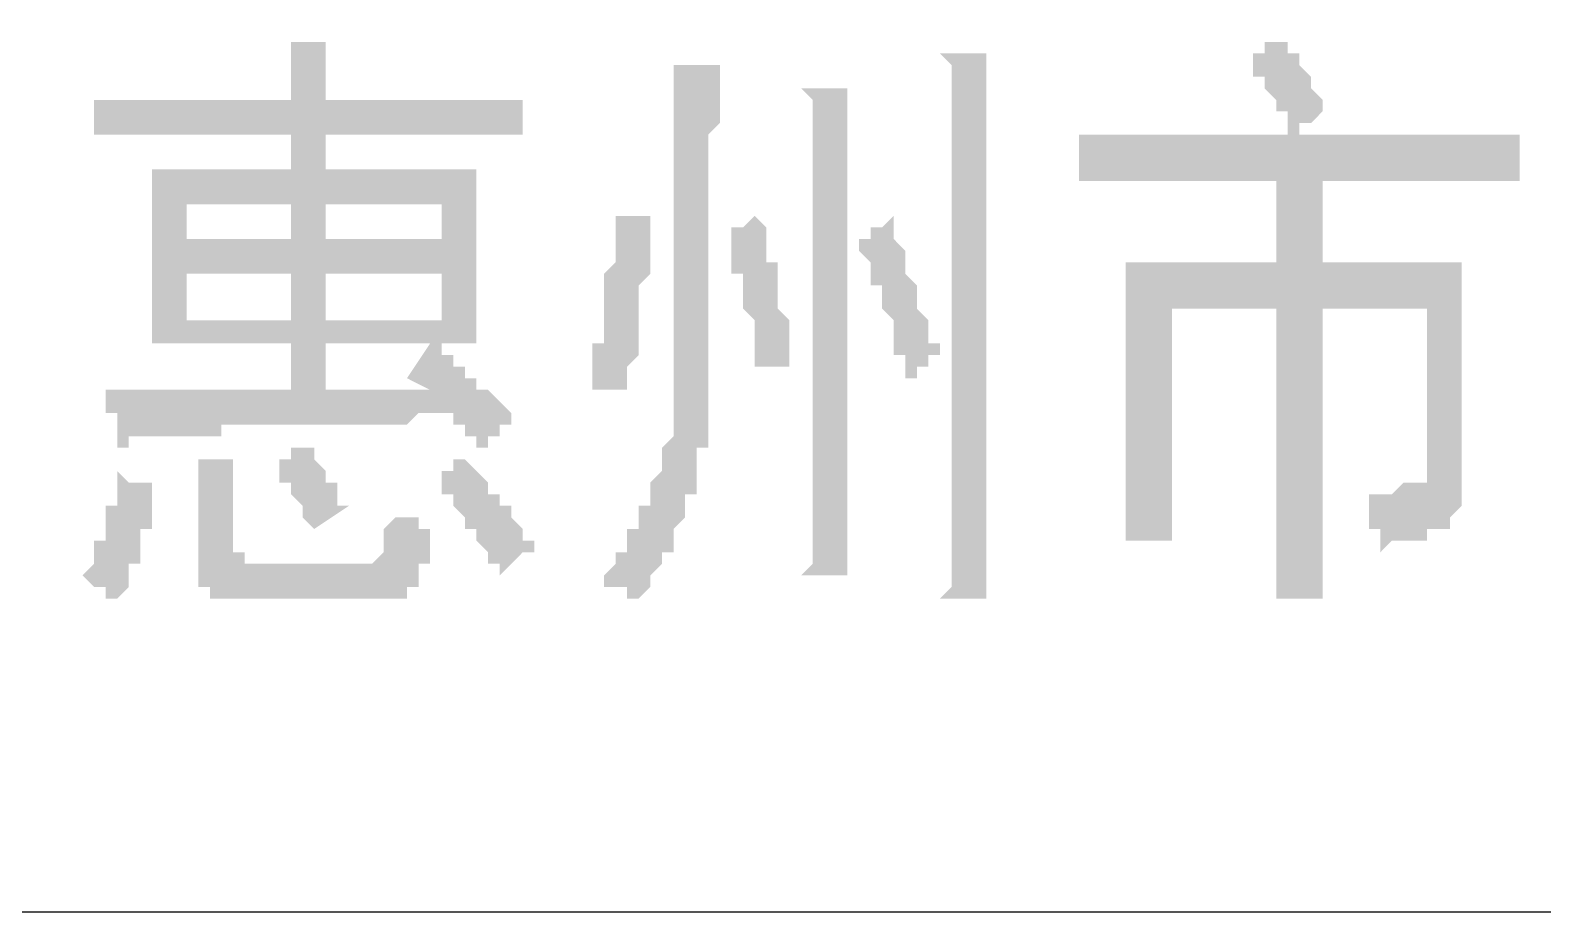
# Model space of a CAD drawing. Header units: inches. Extents: x 11 to 286, y 6 to 196.
# Drawn here: x 254.92 to 260.45, y 163.76 to 166.98 of the extents above; entities that cross this region are included whole.
import ezdxf

# ---------------------------------------------------------------- set-up
doc = ezdxf.new("R2010")
doc.units = ezdxf.units.IN
doc.header["$MEASUREMENT"] = 0
doc.layers.add('PDF_几何图形', color=7, linetype='Continuous')
doc.layers.add('PDF_实体填充', color=7, linetype='Continuous', true_color=0xffffff)

msp = doc.modelspace()

# ---------------------------------------------------------------- hatches: boundary and pattern name
at = {"layer": 'PDF_实体填充', "transparency": 33554559}
h = msp.add_hatch(color=7, dxfattribs=at)
h.paths.add_polyline_path([(259.9831, 166.5958), (260.0254, 166.5958), (260.0254, 166.5958), (260.0254, 166.5958), (260.0678, 166.5958), (260.0678, 166.5958), (260.1101, 166.5958), (260.1101, 166.5958), (260.1101, 166.5958), (260.1524, 166.5958), (260.1524, 166.5958), (260.1948, 166.5958), (260.1948, 166.5958), (260.2371, 166.5958), (260.2371, 166.5958), (260.2794, 166.5958), (260.2794, 166.5958), (260.2794, 166.5958), (260.3218, 166.5958), (260.3218, 166.5958), (260.3641, 166.5958), (260.3641, 166.5958), (260.3641, 166.4264), (260.3218, 166.4264), (260.3218, 166.4264), (260.3218, 166.4264), (260.2794, 166.4264), (260.2794, 166.4264), (260.2371, 166.4264), (260.2371, 166.4264), (260.1948, 166.4264), (260.1948, 166.4264), (260.1524, 166.4264), (260.1524, 166.4264), (260.1524, 166.4264), (260.1101, 166.4264), (260.1101, 166.4264), (260.0678, 166.4264), (260.0678, 166.4264), (260.0254, 166.4264), (260.0254, 166.4264), (260.0254, 166.4264), (259.9831, 166.4264), (259.9831, 166.4264), (259.6444, 166.4264), (259.6444, 166.1301), (260.1524, 166.1301), (260.1524, 166.0878), (260.1524, 166.0878), (260.1524, 166.0454), (260.1524, 166.0454), (260.1524, 166.0031), (260.1524, 166.0031), (260.1524, 165.9608), (260.1524, 165.9608), (260.1524, 165.9184), (260.1524, 165.9184), (260.1524, 165.8761), (260.1524, 165.8338), (260.1524, 165.8338), (260.1524, 165.7914), (260.1524, 165.7914), (260.1524, 165.3681), (260.1524, 165.3258), (260.1524, 165.3258), (260.1524, 165.2834), (260.1524, 165.2834), (260.1524, 165.2411), (260.1524, 165.2411), (260.1101, 165.1988), (260.1101, 165.1988), (260.1101, 165.1988), (260.1101, 165.1564), (260.0678, 165.1564), (260.0678, 165.1564), (260.0678, 165.1564), (260.0254, 165.1564), (260.0254, 165.1141), (260.0254, 165.1141), (259.9831, 165.1141), (259.9831, 165.1141), (259.9408, 165.1141), (259.9408, 165.1141), (259.9408, 165.1141), (259.8984, 165.1141), (259.8984, 165.1141), (259.8561, 165.0718), (259.8561, 165.0718), (259.8561, 165.1141), (259.8561, 165.1141), (259.8561, 165.1564), (259.8138, 165.1564), (259.8138, 165.1988), (259.8138, 165.1988), (259.8138, 165.2411), (259.8138, 165.2411), (259.8138, 165.2834), (259.7714, 165.2834), (259.7714, 165.2834), (259.8138, 165.2834), (259.8561, 165.2834), (259.8561, 165.2834), (259.8984, 165.2834), (259.8984, 165.2834), (259.9408, 165.3258), (259.9408, 165.3258), (259.9408, 165.3258), (259.9831, 165.3258), (259.9831, 165.3258), (259.9831, 165.3258), (259.9831, 165.3258), (259.9831, 165.3258), (260.0254, 165.3258), (260.0254, 165.3681), (260.0254, 165.4104), (260.0254, 165.4104), (260.0254, 165.9608), (259.6444, 165.9608), (259.6444, 165.2834), (259.6444, 165.2411), (259.6444, 165.1988), (259.6444, 165.1988), (259.6444, 165.1564), (259.6444, 165.1564), (259.6444, 165.1141), (259.6444, 165.1141), (259.6444, 165.0718), (259.6444, 165.0294), (259.6444, 165.0294), (259.6444, 164.9871), (259.6444, 164.9871), (259.6444, 164.9448), (259.6444, 164.9448), (259.6444, 164.9024), (259.6444, 164.9024), (259.6444, 164.9024), (259.4751, 164.9024), (259.4751, 164.9024), (259.4751, 164.9448), (259.4751, 164.9448), (259.4751, 164.9871), (259.4751, 164.9871), (259.4751, 165.0294), (259.4751, 165.0294), (259.4751, 165.0718), (259.4751, 165.0718), (259.4751, 165.1141), (259.4751, 165.1141), (259.4751, 165.1564), (259.4751, 165.1564), (259.4751, 165.1988), (259.4751, 165.2411), (259.4751, 165.2411), (259.4751, 165.2834), (259.4751, 165.9608), (259.0941, 165.9608), (259.0941, 165.1141), (258.9248, 165.1141), (258.9248, 165.1141), (258.9248, 165.1564), (258.9248, 165.1564), (258.9248, 165.1988), (258.9248, 165.1988), (258.9248, 165.2411), (258.9248, 165.2411), (258.9248, 165.2834), (258.9248, 165.2834), (258.9248, 165.3258), (258.9248, 165.3258), (258.9248, 165.3681), (258.9248, 165.3681), (258.9248, 165.4104), (258.9248, 165.4528), (258.9248, 165.7491), (258.9248, 165.7914), (258.9248, 165.7914), (258.9248, 165.8338), (258.9248, 165.8761), (258.9248, 165.8761), (258.9248, 165.9184), (258.9248, 165.9184), (258.9248, 165.9608), (258.9248, 165.9608), (258.9248, 166.0031), (258.9248, 166.0031), (258.9248, 166.0454), (258.9248, 166.0454), (258.9248, 166.0878), (258.9248, 166.0878), (258.9248, 166.1301), (259.4751, 166.1301), (259.4751, 166.4264), (259.0941, 166.4264), (259.0941, 166.4264), (259.0518, 166.4264), (259.0518, 166.4264), (259.0518, 166.4264), (259.0094, 166.4264), (259.0094, 166.4264), (258.9671, 166.4264), (258.9671, 166.4264), (258.9248, 166.4264), (258.9248, 166.4264), (258.9248, 166.4264), (258.8824, 166.4264), (258.8824, 166.4264), (258.8401, 166.4264), (258.8401, 166.4264), (258.7978, 166.4264), (258.7978, 166.4264), (258.7978, 166.4264), (258.7554, 166.4264), (258.7554, 166.4264), (258.7554, 166.4264), (258.7554, 166.5958), (258.7554, 166.5958), (258.7978, 166.5958), (258.7978, 166.5958), (258.7978, 166.5958), (258.8401, 166.5958), (258.8401, 166.5958), (258.8824, 166.5958), (258.8824, 166.5958), (258.9248, 166.5958), (258.9248, 166.5958), (258.9248, 166.5958), (258.9671, 166.5958), (258.9671, 166.5958), (259.0094, 166.5958), (259.0094, 166.5958), (259.0518, 166.5958), (259.0518, 166.5958), (259.0518, 166.5958), (259.0941, 166.5958), (259.0941, 166.5958), (259.0941, 166.5958), (259.9831, 166.5958)], flags=0)
h.paths.add_polyline_path([(259.4751, 166.9768), (259.4751, 166.9344), (259.5174, 166.9344), (259.5174, 166.9344), (259.5174, 166.8921), (259.5174, 166.8921), (259.5598, 166.8921), (259.5598, 166.8498), (259.5598, 166.8498), (259.6021, 166.8074), (259.6021, 166.8074), (259.6021, 166.7651), (259.6021, 166.7651), (259.6444, 166.7228), (259.6444, 166.7228), (259.6444, 166.6804), (259.6444, 166.6804), (259.6444, 166.6804), (259.6021, 166.6381), (259.6021, 166.6381), (259.6021, 166.6381), (259.5598, 166.6381), (259.5598, 166.5958), (259.5598, 166.5958), (259.5174, 166.5958), (259.5174, 166.5958), (259.5174, 166.5958), (259.5174, 166.6381), (259.5174, 166.6381), (259.5174, 166.6804), (259.4751, 166.6804), (259.4751, 166.7228), (259.4751, 166.7228), (259.4751, 166.7228), (259.4328, 166.7651), (259.4328, 166.7651), (259.4328, 166.8074), (259.3904, 166.8074), (259.3904, 166.8074), (259.3904, 166.8498), (259.3904, 166.8498), (259.3904, 166.8498), (259.3904, 166.8921), (259.3904, 166.8921), (259.4328, 166.8921), (259.4328, 166.9344), (259.4328, 166.9344), (259.4751, 166.9344), (259.4751, 166.9768), (259.4751, 166.9768), (259.4751, 166.9768), (259.4751, 166.9768)], flags=0)
h = msp.add_hatch(color=7, dxfattribs=at)
h.paths.add_polyline_path([(256.0038, 166.9344), (256.0038, 166.8921), (256.0038, 166.8921), (256.0038, 166.8498), (256.0038, 166.8074), (256.0038, 166.8074), (256.0038, 166.7651), (256.0038, 166.7651), (256.0038, 166.7228), (256.0038, 166.7228), (256.5118, 166.7228), (256.5118, 166.7228), (256.5118, 166.7228), (256.5541, 166.7228), (256.5541, 166.7228), (256.5541, 166.7228), (256.5964, 166.7228), (256.5964, 166.7228), (256.6388, 166.7228), (256.6388, 166.7228), (256.6811, 166.7228), (256.6811, 166.7228), (256.7234, 166.7228), (256.7234, 166.5958), (256.6811, 166.5958), (256.6811, 166.5958), (256.6388, 166.5958), (256.6388, 166.5958), (256.5964, 166.5958), (256.5964, 166.5958), (256.5964, 166.5958), (256.5541, 166.5958), (256.5541, 166.5958), (256.5118, 166.5958), (256.5118, 166.5958), (256.5118, 166.5958), (256.0038, 166.5958), (256.0038, 166.4688), (256.5541, 166.4688), (256.5541, 166.4264), (256.5541, 166.4264), (256.5541, 166.3841), (256.5541, 166.3841), (256.5541, 166.3418), (256.5541, 166.3418), (256.5541, 166.2994), (256.5541, 166.2994), (256.5541, 166.2571), (256.5541, 166.2571), (256.5541, 166.2148), (256.5541, 166.1724), (256.5541, 166.1724), (256.5541, 166.1301), (256.5541, 166.1301), (256.5541, 166.0878), (256.5541, 166.0878), (256.5541, 166.0454), (256.5541, 166.0454), (256.5541, 166.0031), (256.5541, 166.0031), (256.5541, 165.9608), (256.5541, 165.9184), (256.5541, 165.9184), (256.5541, 165.8761), (256.5541, 165.8761), (256.5541, 165.8338), (256.5541, 165.8338), (256.5541, 165.8338), (256.4271, 165.8338), (256.4271, 165.7914), (256.4271, 165.7914), (256.4694, 165.7914), (256.4694, 165.7914), (256.4694, 165.7914), (256.4694, 165.7491), (256.4694, 165.7491), (256.5118, 165.7491), (256.5118, 165.7491), (256.5118, 165.7068), (256.5541, 165.7068), (256.5541, 165.6644), (256.5964, 165.6644), (256.5964, 165.6644), (256.6388, 165.6221), (256.6388, 165.6221), (256.6811, 165.5798), (256.6811, 165.5798), (256.6811, 165.5374), (256.6811, 165.5374), (256.6811, 165.5374), (256.6388, 165.5374), (256.6388, 165.4951), (256.6388, 165.4951), (256.5964, 165.4951), (256.5964, 165.4528), (256.5964, 165.4528), (256.5964, 165.4528), (256.5541, 165.4528), (256.5541, 165.4528), (256.5541, 165.4951), (256.5118, 165.4951), (256.5118, 165.4951), (256.5118, 165.5374), (256.4694, 165.5374), (256.4694, 165.5798), (256.4694, 165.5798), (256.4694, 165.5798), (256.4271, 165.5798), (256.4271, 165.5798), (256.4271, 165.5798), (256.3848, 165.5798), (256.3848, 165.5798), (256.3848, 165.5798), (256.3424, 165.5798), (256.3424, 165.5798), (256.3424, 165.5798), (256.3001, 165.5374), (256.3001, 165.5374), (256.2578, 165.5374), (256.2578, 165.5374), (256.2578, 165.5374), (256.2154, 165.5374), (256.2154, 165.5374), (256.1731, 165.5374), (256.1731, 165.5374), (256.1308, 165.5374), (256.1308, 165.5374), (256.0884, 165.5374), (256.0884, 165.5374), (256.0461, 165.5374), (256.0038, 165.5374), (256.0038, 165.5374), (255.9614, 165.5374), (255.9614, 165.5374), (255.9614, 165.5374), (255.9191, 165.5374), (255.9191, 165.5374), (255.8768, 165.5374), (255.8768, 165.5374), (255.8768, 165.5374), (255.8344, 165.5374), (255.8344, 165.5374), (255.7921, 165.5374), (255.7921, 165.5374), (255.7498, 165.5374), (255.7498, 165.5374), (255.7498, 165.5374), (255.7074, 165.5374), (255.7074, 165.5374), (255.6651, 165.5374), (255.6651, 165.5374), (255.6228, 165.5374), (255.6228, 165.4951), (255.6228, 165.4951), (255.5804, 165.4951), (255.5804, 165.4951), (255.5381, 165.4951), (255.5381, 165.4951), (255.4958, 165.4951), (255.4958, 165.4951), (255.4958, 165.4951), (255.4534, 165.4951), (255.4534, 165.4951), (255.4111, 165.4951), (255.4111, 165.4951), (255.3688, 165.4951), (255.3688, 165.4951), (255.3688, 165.4951), (255.3264, 165.4951), (255.3264, 165.4951), (255.2841, 165.4951), (255.2841, 165.4528), (255.2418, 165.4528), (255.2418, 165.4528), (255.2418, 165.4951), (255.2418, 165.4951), (255.2418, 165.5374), (255.2418, 165.5374), (255.2418, 165.5798), (255.1994, 165.5798), (255.1994, 165.6221), (255.1994, 165.6644), (255.1994, 165.6644), (255.2418, 165.6644), (255.2418, 165.6644), (255.2841, 165.6644), (255.2841, 165.6644), (255.2841, 165.6644), (255.3264, 165.6644), (255.3264, 165.6644), (255.3688, 165.6644), (255.3688, 165.6644), (255.4111, 165.6644), (255.4111, 165.6644), (255.4111, 165.6644), (255.4534, 165.6644), (255.4534, 165.6644), (255.4958, 165.6644), (255.4958, 165.6644), (255.5381, 165.6644), (255.5381, 165.6644), (255.5381, 165.6644), (255.5804, 165.6644), (255.5804, 165.6644), (255.5804, 165.6644), (255.6228, 165.6644), (255.6228, 165.6644), (255.6651, 165.6644), (255.6651, 165.6644), (255.6651, 165.6644), (255.7074, 165.6644), (255.7074, 165.6644), (255.7498, 165.6644), (255.7498, 165.6644), (255.7921, 165.6644), (255.7921, 165.6644), (255.8344, 165.6644), (255.8344, 165.6644), (255.8344, 165.6644), (255.8768, 165.6644), (255.8768, 165.8338), (255.3688, 165.8338), (255.3688, 165.8338), (255.3688, 165.8761), (255.3688, 165.9184), (255.3688, 165.9184), (255.3688, 165.9608), (255.3688, 166.0031), (255.3688, 166.0031), (255.3688, 166.0454), (255.3688, 166.0454), (255.3688, 166.0878), (255.3688, 166.0878), (255.3688, 166.0878), (255.3688, 166.1301), (255.3688, 166.1301), (255.3688, 166.1301), (255.3688, 166.1724), (255.3688, 166.1724), (255.3688, 166.2148), (255.3688, 166.2148), (255.3688, 166.2571), (255.3688, 166.2571), (255.3688, 166.2994), (255.3688, 166.2994), (255.3688, 166.3418), (255.3688, 166.3418), (255.3688, 166.3841), (255.3688, 166.4264), (255.3688, 166.4264), (255.3688, 166.4688), (255.8768, 166.4688), (255.8768, 166.5958), (255.4534, 166.5958), (255.4534, 166.5958), (255.4111, 166.5958), (255.4111, 166.5958), (255.3688, 166.5958), (255.3688, 166.5958), (255.3264, 166.5958), (255.3264, 166.5958), (255.3264, 166.5958), (255.2841, 166.5958), (255.2841, 166.5958), (255.2418, 166.5958), (255.2418, 166.5958), (255.1994, 166.5958), (255.1994, 166.5958), (255.1994, 166.5958), (255.1571, 166.5958), (255.1571, 166.7228), (255.1994, 166.7228), (255.1994, 166.7228), (255.1994, 166.7228), (255.2418, 166.7228), (255.2418, 166.7228), (255.2841, 166.7228), (255.2841, 166.7228), (255.3264, 166.7228), (255.3264, 166.7228), (255.3264, 166.7228), (255.3688, 166.7228), (255.3688, 166.7228), (255.4111, 166.7228), (255.4111, 166.7228), (255.4534, 166.7228), (255.4534, 166.7228), (255.8768, 166.7228), (255.8768, 166.7651), (255.8768, 166.7651), (255.8768, 166.7651), (255.8768, 166.8074), (255.8768, 166.8498), (255.8768, 166.8498), (255.8768, 166.8921), (255.8768, 166.8921), (255.8768, 166.9344), (256.0038, 166.9344), (256.0038, 166.9344)], flags=0)
h.paths.add_polyline_path([(255.6651, 165.4104), (255.6651, 165.3681), (255.6651, 165.3258), (255.6651, 165.3258), (255.6651, 165.2834), (255.6651, 165.2834), (255.6651, 165.2411), (255.6651, 165.2411), (255.6651, 165.2411), (255.6651, 165.1988), (255.6651, 165.1988), (255.6651, 165.1564), (255.6651, 165.1564), (255.6651, 165.1141), (255.6651, 165.1141), (255.6651, 165.0718), (255.6651, 165.0718), (255.7074, 165.0718), (255.7074, 165.0294), (255.7074, 165.0294), (255.7498, 165.0294), (255.7498, 165.0294), (255.7921, 165.0294), (256.1308, 165.0294), (256.1308, 165.0294), (256.1731, 165.0294), (256.1731, 165.0294), (256.1731, 165.0294), (256.2154, 165.0718), (256.2154, 165.0718), (256.2154, 165.0718), (256.2154, 165.1141), (256.2154, 165.1141), (256.2154, 165.1564), (256.2154, 165.1564), (256.2578, 165.1988), (256.2578, 165.1988), (256.2578, 165.2411), (256.2578, 165.2411), (256.2578, 165.1988), (256.3001, 165.1988), (256.3001, 165.1988), (256.3424, 165.1988), (256.3424, 165.1564), (256.3424, 165.1564), (256.3848, 165.1564), (256.3848, 165.1564), (256.3848, 165.1141), (256.3848, 165.0718), (256.3848, 165.0718), (256.3848, 165.0294), (256.3424, 165.0294), (256.3424, 164.9871), (256.3424, 164.9871), (256.3424, 164.9448), (256.3424, 164.9448), (256.3424, 164.9448), (256.3001, 164.9448), (256.3001, 164.9448), (256.3001, 164.9024), (256.2578, 164.9024), (256.2578, 164.9024), (256.2154, 164.9024), (256.2154, 164.9024), (255.6651, 164.9024), (255.6651, 164.9024), (255.6228, 164.9024), (255.6228, 164.9024), (255.5804, 164.9024), (255.5804, 164.9448), (255.5804, 164.9448), (255.5381, 164.9448), (255.5381, 164.9448), (255.5381, 164.9871), (255.5381, 164.9871), (255.5381, 164.9871), (255.5381, 165.0294), (255.5381, 165.0294), (255.5381, 165.0718), (255.5381, 165.0718), (255.5381, 165.1141), (255.5381, 165.1564), (255.5381, 165.1564), (255.5381, 165.1564), (255.5381, 165.1988), (255.5381, 165.1988), (255.5381, 165.2411), (255.5381, 165.2834), (255.5381, 165.2834), (255.5381, 165.3258), (255.5381, 165.3258), (255.5381, 165.3681), (255.5381, 165.3681), (255.5381, 165.4104), (255.6651, 165.4104), (255.6651, 165.4104)], flags=0)
h.paths.add_polyline_path([(256.5118, 165.4528), (256.5118, 165.4104), (256.5541, 165.3681), (256.5541, 165.3681), (256.5964, 165.3258), (256.5964, 165.3258), (256.5964, 165.2834), (256.6388, 165.2834), (256.6388, 165.2411), (256.6388, 165.2411), (256.6811, 165.2411), (256.6811, 165.1988), (256.6811, 165.1988), (256.7234, 165.1564), (256.7234, 165.1564), (256.7234, 165.1564), (256.7234, 165.1564), (256.7234, 165.1141), (256.7658, 165.1141), (256.7658, 165.1141), (256.7658, 165.1141), (256.7658, 165.0718), (256.7658, 165.0718), (256.7234, 165.0718), (256.7234, 165.0718), (256.6811, 165.0294), (256.6811, 165.0294), (256.6811, 165.0294), (256.6388, 164.9871), (256.6388, 164.9871), (256.6388, 164.9871), (256.6388, 164.9871), (256.6388, 165.0294), (256.5964, 165.0294), (256.5964, 165.0294), (256.5964, 165.0718), (256.5964, 165.0718), (256.5964, 165.0718), (256.5541, 165.1141), (256.5541, 165.1141), (256.5541, 165.1564), (256.5541, 165.1564), (256.5118, 165.1564), (256.5118, 165.1988), (256.5118, 165.1988), (256.4694, 165.2411), (256.4694, 165.2411), (256.4694, 165.2834), (256.4271, 165.2834), (256.4271, 165.3258), (256.3848, 165.3258), (256.4271, 165.3258), (256.4271, 165.3681), (256.4271, 165.3681), (256.4694, 165.3681), (256.4694, 165.4104), (256.4694, 165.4104), (256.5118, 165.4104), (256.5118, 165.4528), (256.5118, 165.4528)], flags=0)
h.paths.add_polyline_path([(255.4111, 165.2834), (255.3688, 165.2834), (255.3688, 165.2411), (255.3688, 165.1988), (255.3688, 165.1988), (255.3688, 165.1564), (255.3264, 165.1564), (255.3264, 165.1141), (255.3264, 165.1141), (255.3264, 165.0718), (255.3264, 165.0718), (255.3264, 165.0294), (255.2841, 165.0294), (255.2841, 164.9871), (255.2841, 164.9871), (255.2841, 164.9448), (255.2841, 164.9448), (255.2841, 164.9448), (255.2418, 164.9024), (255.2418, 164.9024), (255.2418, 164.9024), (255.2418, 164.9024), (255.1994, 164.9024), (255.1994, 164.9448), (255.1994, 164.9448), (255.1571, 164.9448), (255.1571, 164.9448), (255.1148, 164.9871), (255.1148, 164.9871), (255.1148, 164.9871), (255.1148, 164.9871), (255.1148, 164.9871), (255.1571, 165.0294), (255.1571, 165.0294), (255.1571, 165.0294), (255.1571, 165.0718), (255.1571, 165.0718), (255.1571, 165.1141), (255.1994, 165.1141), (255.1994, 165.1141), (255.1994, 165.1564), (255.1994, 165.1988), (255.1994, 165.1988), (255.1994, 165.2411), (255.2418, 165.2411), (255.2418, 165.2834), (255.2418, 165.3258), (255.2418, 165.3258), (255.2418, 165.3681), (255.2841, 165.3258), (255.2841, 165.3258), (255.3264, 165.3258), (255.3264, 165.3258), (255.3264, 165.3258), (255.3688, 165.3258), (255.3688, 165.2834), (255.4111, 165.2834), (255.4111, 165.2834)], flags=0)
h.paths.add_polyline_path([(256.4271, 165.9184), (256.4271, 166.0878), (256.0038, 166.0878), (256.0038, 165.9184), (256.4271, 165.9184)], flags=0)
h.paths.add_polyline_path([(256.4271, 166.2148), (256.4271, 166.3418), (256.0038, 166.3418), (256.0038, 166.2148), (256.4271, 166.2148)], flags=0)
h.paths.add_polyline_path([(255.8768, 165.9184), (255.8768, 166.0878), (255.4958, 166.0878), (255.4958, 165.9184), (255.8768, 165.9184)], flags=0)
h.paths.add_polyline_path([(256.0038, 165.6644), (256.0038, 165.6644), (256.0461, 165.6644), (256.0461, 165.6644), (256.0461, 165.6644), (256.0884, 165.6644), (256.0884, 165.6644), (256.0884, 165.6644), (256.1308, 165.6644), (256.1308, 165.6644), (256.1731, 165.6644), (256.1731, 165.6644), (256.2154, 165.6644), (256.2154, 165.6644), (256.2154, 165.6644), (256.2578, 165.6644), (256.2578, 165.6644), (256.3001, 165.6644), (256.3001, 165.6644), (256.3424, 165.6644), (256.3424, 165.6644), (256.3848, 165.6644), (256.3001, 165.7068), (256.3848, 165.8338), (256.0038, 165.8338), (256.0038, 165.6644), (256.0038, 165.6644)], flags=0)
h.paths.add_polyline_path([(255.8768, 166.2148), (255.8768, 166.3418), (255.4958, 166.3418), (255.4958, 166.2148), (255.8768, 166.2148)], flags=0)
h.paths.add_polyline_path([(255.9191, 165.4528), (255.9614, 165.4528), (255.9614, 165.4104), (255.9614, 165.4104), (256.0038, 165.3681), (256.0038, 165.3681), (256.0038, 165.3258), (256.0038, 165.3258), (256.0461, 165.3258), (256.0461, 165.2834), (256.0461, 165.2834), (256.0461, 165.2411), (256.0884, 165.2411), (256.0884, 165.2411), (256.0884, 165.2411), (255.9614, 165.1564), (255.9614, 165.1564), (255.9614, 165.1564), (255.9191, 165.1988), (255.9191, 165.1988), (255.9191, 165.1988), (255.9191, 165.2411), (255.9191, 165.2411), (255.8768, 165.2834), (255.8768, 165.2834), (255.8768, 165.3258), (255.8344, 165.3258), (255.8344, 165.3681), (255.8344, 165.3681), (255.8344, 165.4104), (255.8344, 165.4104), (255.8768, 165.4104), (255.8768, 165.4528), (255.9191, 165.4528), (255.9191, 165.4528), (255.9191, 165.4528), (255.9191, 165.4528), (255.9191, 165.4528), (255.9191, 165.4528)], flags=0)
h = msp.add_hatch(color=7, dxfattribs=at)
h.paths.add_polyline_path([(258.4168, 165.1988), (258.4168, 165.1988), (258.4168, 165.1564), (258.4168, 165.1564), (258.4168, 165.1141), (258.4168, 165.1141), (258.4168, 165.1141), (258.4168, 165.0718), (258.4168, 165.0294), (258.4168, 165.0294), (258.4168, 164.9871), (258.4168, 164.9448), (258.4168, 164.9448), (258.4168, 164.9024), (258.2474, 164.9024), (258.2898, 164.9448), (258.2898, 164.9871), (258.2898, 164.9871), (258.2898, 165.0294), (258.2898, 165.0294), (258.2898, 165.0718), (258.2898, 165.0718), (258.2898, 165.1141), (258.2898, 165.1141), (258.2898, 165.1564), (258.2898, 165.1564), (258.2898, 165.1988), (258.2898, 165.1988), (258.2898, 166.5534), (258.2898, 166.5958), (258.2898, 166.5958), (258.2898, 166.6381), (258.2898, 166.6381), (258.2898, 166.6804), (258.2898, 166.6804), (258.2898, 166.7228), (258.2898, 166.7228), (258.2898, 166.7651), (258.2898, 166.7651), (258.2898, 166.8074), (258.2898, 166.8498), (258.2898, 166.8498), (258.2474, 166.8921), (258.4168, 166.8921), (258.4168, 166.8498), (258.4168, 166.8074), (258.4168, 166.7651), (258.4168, 166.7651), (258.4168, 166.7228), (258.4168, 166.6804), (258.4168, 166.6804), (258.4168, 166.6381), (258.4168, 166.6381), (258.4168, 166.6381), (258.4168, 166.5958), (258.4168, 166.5958), (258.4168, 166.5534), (258.4168, 166.5534), (258.4168, 165.1988)], flags=0)
h.paths.add_polyline_path([(257.4431, 166.8498), (257.4431, 166.8498), (257.4431, 166.8074), (257.4431, 166.8074), (257.4431, 166.7651), (257.4431, 166.7228), (257.4431, 166.7228), (257.4431, 166.6804), (257.4431, 166.6804), (257.4431, 166.6381), (257.4431, 166.6381), (257.4008, 166.5958), (257.4008, 166.5958), (257.4008, 166.5534), (257.4008, 166.5534), (257.4008, 166.5111), (257.4008, 166.5111), (257.4008, 165.8761), (257.4008, 165.8761), (257.4008, 165.8338), (257.4008, 165.8338), (257.4008, 165.7914), (257.4008, 165.7914), (257.4008, 165.7491), (257.4008, 165.7068), (257.4008, 165.7068), (257.4008, 165.6644), (257.4008, 165.6644), (257.4008, 165.6221), (257.4008, 165.6221), (257.4008, 165.5798), (257.4008, 165.5798), (257.4008, 165.5374), (257.4008, 165.5374), (257.4008, 165.4951), (257.4008, 165.4951), (257.4008, 165.4528), (257.3584, 165.4528), (257.3584, 165.4104), (257.3584, 165.4104), (257.3584, 165.3681), (257.3584, 165.3681), (257.3584, 165.3258), (257.3584, 165.3258), (257.3584, 165.2834), (257.3161, 165.2834), (257.3161, 165.2834), (257.3161, 165.2411), (257.3161, 165.2411), (257.3161, 165.1988), (257.3161, 165.1988), (257.2738, 165.1564), (257.2738, 165.1564), (257.2738, 165.1141), (257.2738, 165.1141), (257.2738, 165.0718), (257.2314, 165.0718), (257.2314, 165.0294), (257.2314, 165.0294), (257.2314, 165.0294), (257.1891, 164.9871), (257.1891, 164.9871), (257.1891, 164.9448), (257.1891, 164.9448), (257.1468, 164.9024), (257.1468, 164.9024), (257.1468, 164.9024), (257.1468, 164.9024), (257.1044, 164.9024), (257.1044, 164.9448), (257.0621, 164.9448), (257.0621, 164.9448), (257.0621, 164.9448), (257.0198, 164.9448), (257.0198, 164.9448), (257.0198, 164.9871), (257.0198, 164.9871), (257.0198, 164.9871), (257.0198, 164.9871), (257.0621, 165.0294), (257.0621, 165.0294), (257.0621, 165.0294), (257.0621, 165.0718), (257.1044, 165.0718), (257.1044, 165.1141), (257.1044, 165.1141), (257.1044, 165.1564), (257.1468, 165.1564), (257.1468, 165.1988), (257.1468, 165.1988), (257.1468, 165.2411), (257.1891, 165.2411), (257.1891, 165.2834), (257.1891, 165.2834), (257.1891, 165.2834), (257.1891, 165.3258), (257.1891, 165.3258), (257.2314, 165.3681), (257.2314, 165.3681), (257.2314, 165.4104), (257.2314, 165.4104), (257.2314, 165.4104), (257.2314, 165.4528), (257.2314, 165.4528), (257.2738, 165.4951), (257.2738, 165.4951), (257.2738, 165.5374), (257.2738, 165.5374), (257.2738, 165.5798), (257.2738, 165.5798), (257.2738, 165.6221), (257.2738, 165.6644), (257.2738, 165.6644), (257.2738, 165.7068), (257.2738, 165.7068), (257.2738, 165.7491), (257.2738, 165.7491), (257.2738, 165.7914), (257.2738, 165.8338), (257.2738, 165.8338), (257.2738, 165.8761), (257.2738, 166.5111), (257.2738, 166.5534), (257.2738, 166.5534), (257.2738, 166.5958), (257.2738, 166.5958), (257.2738, 166.6381), (257.2738, 166.6381), (257.2738, 166.6804), (257.2738, 166.7228), (257.2738, 166.7228), (257.2738, 166.7651), (257.2738, 166.7651), (257.2738, 166.8074), (257.2738, 166.8074), (257.2738, 166.8498), (257.2738, 166.8498), (257.4431, 166.8498), (257.4431, 166.8498)], flags=0)
h.paths.add_polyline_path([(257.9088, 166.7651), (257.9088, 166.7228), (257.9088, 166.7228), (257.9088, 166.6804), (257.9088, 166.6381), (257.9088, 166.6381), (257.9088, 166.5958), (257.9088, 166.5958), (257.9088, 166.5534), (257.9088, 166.5534), (257.9088, 166.5111), (257.9088, 166.5111), (257.9088, 166.4688), (257.9088, 166.4688), (257.9088, 165.3258), (257.9088, 165.2834), (257.9088, 165.2834), (257.9088, 165.2411), (257.9088, 165.2411), (257.9088, 165.1988), (257.9088, 165.1988), (257.9088, 165.1564), (257.9088, 165.1564), (257.9088, 165.1141), (257.9088, 165.1141), (257.9088, 165.0718), (257.9088, 165.0294), (257.9088, 165.0294), (257.9088, 164.9871), (257.9088, 164.9871), (257.7394, 164.9871), (257.7818, 165.0294), (257.7818, 165.0294), (257.7818, 165.0718), (257.7818, 165.1141), (257.7818, 165.1141), (257.7818, 165.1564), (257.7818, 165.1564), (257.7818, 165.1988), (257.7818, 165.1988), (257.7818, 165.2411), (257.7818, 165.2411), (257.7818, 165.2834), (257.7818, 165.2834), (257.7818, 165.3258), (257.7818, 165.3258), (257.7818, 166.4688), (257.7818, 166.5111), (257.7818, 166.5111), (257.7818, 166.5534), (257.7818, 166.5534), (257.7818, 166.5958), (257.7818, 166.5958), (257.7818, 166.6381), (257.7818, 166.6381), (257.7818, 166.6804), (257.7818, 166.6804), (257.7818, 166.7228), (257.7394, 166.7651), (257.7394, 166.7651), (257.9088, 166.7651), (257.9088, 166.7651)], flags=0)
h.paths.add_polyline_path([(256.9774, 165.6644), (256.9774, 165.7068), (256.9774, 165.7068), (256.9774, 165.7491), (256.9774, 165.7491), (256.9774, 165.7914), (256.9774, 165.7914), (256.9774, 165.8338), (257.0198, 165.8338), (257.0198, 165.8761), (257.0198, 165.8761), (257.0198, 165.9184), (257.0198, 165.9184), (257.0198, 165.9608), (257.0198, 165.9608), (257.0198, 166.0031), (257.0198, 166.0031), (257.0198, 166.0454), (257.0198, 166.0454), (257.0198, 166.0878), (257.0198, 166.0878), (257.0621, 166.1301), (257.0621, 166.1301), (257.0621, 166.1724), (257.0621, 166.2148), (257.0621, 166.2148), (257.0621, 166.2571), (257.0621, 166.2571), (257.0621, 166.2994), (257.0621, 166.2994), (257.0621, 166.2994), (257.1044, 166.2994), (257.1044, 166.2994), (257.1468, 166.2994), (257.1468, 166.2994), (257.1891, 166.2994), (257.1891, 166.2994), (257.1891, 166.2994), (257.1891, 166.2571), (257.1891, 166.2571), (257.1891, 166.2148), (257.1891, 166.2148), (257.1891, 166.1724), (257.1891, 166.1724), (257.1891, 166.1301), (257.1891, 166.1301), (257.1891, 166.0878), (257.1468, 166.0454), (257.1468, 166.0454), (257.1468, 166.0454), (257.1468, 166.0031), (257.1468, 166.0031), (257.1468, 165.9608), (257.1468, 165.9608), (257.1468, 165.9184), (257.1468, 165.9184), (257.1468, 165.8761), (257.1468, 165.8761), (257.1468, 165.8338), (257.1468, 165.8338), (257.1468, 165.7914), (257.1468, 165.7914), (257.1044, 165.7491), (257.1044, 165.7068), (257.1044, 165.7068), (257.1044, 165.6644), (257.1044, 165.6644), (257.1044, 165.6644), (257.1044, 165.6644), (257.0621, 165.6644), (257.0621, 165.6644), (257.0621, 165.6644), (257.0198, 165.6644), (257.0198, 165.6644), (256.9774, 165.6644), (256.9774, 165.6644), (256.9774, 165.6644)], flags=0)
h.paths.add_polyline_path([(258.0781, 166.2994), (258.0781, 166.2571), (258.0781, 166.2148), (258.0781, 166.2148), (258.1204, 166.1724), (258.1204, 166.1301), (258.1204, 166.1301), (258.1204, 166.0878), (258.1204, 166.0878), (258.1628, 166.0454), (258.1628, 166.0454), (258.1628, 166.0031), (258.1628, 166.0031), (258.1628, 165.9608), (258.1628, 165.9608), (258.2051, 165.9184), (258.2051, 165.9184), (258.2051, 165.8761), (258.2051, 165.8761), (258.2051, 165.8761), (258.2051, 165.8338), (258.2051, 165.8338), (258.2474, 165.8338), (258.2474, 165.7914), (258.2474, 165.7914), (258.2051, 165.7914), (258.2051, 165.7491), (258.2051, 165.7491), (258.1628, 165.7491), (258.1628, 165.7491), (258.1628, 165.7068), (258.1204, 165.7068), (258.1204, 165.7068), (258.1204, 165.7491), (258.1204, 165.7491), (258.1204, 165.7491), (258.1204, 165.7914), (258.0781, 165.7914), (258.0781, 165.8338), (258.0781, 165.8338), (258.0781, 165.8761), (258.0781, 165.8761), (258.0781, 165.9184), (258.0781, 165.9184), (258.0358, 165.9608), (258.0358, 165.9608), (258.0358, 166.0031), (258.0358, 166.0031), (258.0358, 166.0454), (257.9934, 166.0454), (257.9934, 166.0878), (257.9934, 166.0878), (257.9934, 166.1301), (257.9934, 166.1301), (257.9511, 166.1724), (257.9511, 166.1724), (257.9511, 166.2148), (257.9511, 166.2148), (257.9934, 166.2148), (257.9934, 166.2571), (257.9934, 166.2571), (258.0358, 166.2571), (258.0358, 166.2571), (258.0781, 166.2994), (258.0781, 166.2994)], flags=0)
h.paths.add_polyline_path([(257.5701, 166.2994), (257.6124, 166.2571), (257.6124, 166.2571), (257.6124, 166.2148), (257.6124, 166.1724), (257.6124, 166.1724), (257.6124, 166.1301), (257.6548, 166.1301), (257.6548, 166.0878), (257.6548, 166.0878), (257.6548, 166.0454), (257.6548, 166.0031), (257.6548, 166.0031), (257.6548, 165.9608), (257.6548, 165.9608), (257.6971, 165.9184), (257.6971, 165.9184), (257.6971, 165.9184), (257.6971, 165.8761), (257.6971, 165.8761), (257.6971, 165.8338), (257.6971, 165.8338), (257.6971, 165.7914), (257.7394, 165.7914), (257.7394, 165.7914), (257.6971, 165.7914), (257.6971, 165.7491), (257.6548, 165.7491), (257.6548, 165.7491), (257.6548, 165.7491), (257.6124, 165.7491), (257.6124, 165.7491), (257.6124, 165.7068), (257.6124, 165.7491), (257.5701, 165.7491), (257.5701, 165.7914), (257.5701, 165.7914), (257.5701, 165.8338), (257.5701, 165.8338), (257.5701, 165.8761), (257.5701, 165.8761), (257.5701, 165.9184), (257.5701, 165.9184), (257.5278, 165.9608), (257.5278, 165.9608), (257.5278, 166.0031), (257.5278, 166.0031), (257.5278, 166.0454), (257.5278, 166.0454), (257.5278, 166.0878), (257.4854, 166.0878), (257.4854, 166.1301), (257.4854, 166.1301), (257.4854, 166.1724), (257.4854, 166.2148), (257.4854, 166.2148), (257.4854, 166.2148), (257.4854, 166.2571), (257.4854, 166.2571), (257.5278, 166.2571), (257.5278, 166.2571), (257.5278, 166.2571), (257.5701, 166.2994), (257.5701, 166.2994), (257.5701, 166.2994), (257.5701, 166.2994), (257.5701, 166.2994)], flags=0)

# ---------------------------------------------------------------- linework, layer by layer
at = {"layer": 'PDF_几何图形'}
msp.add_line((254.5221, 163.7594), (282.5044, 163.7594), dxfattribs=at)

doc.saveas('drawing.dxf')
